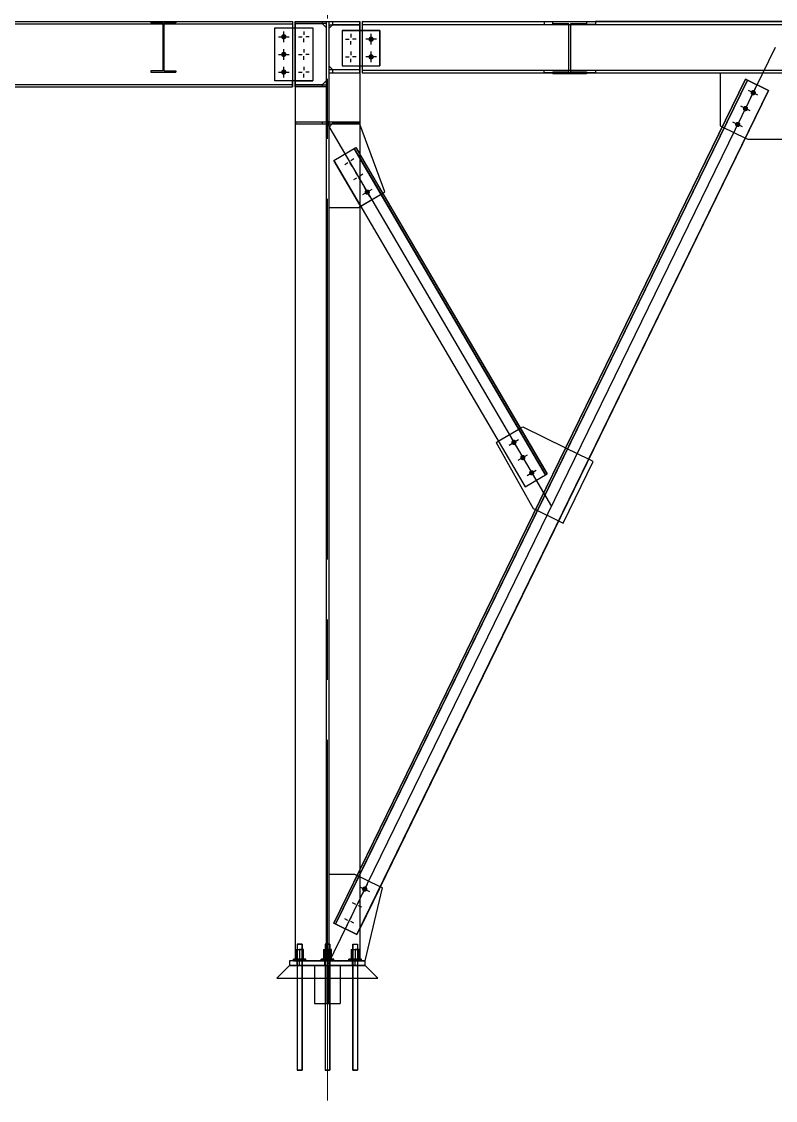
# Model space of a CAD drawing. Header units: metres. Extents: x 0 to 63075, y 0 to 44550.
# Drawn here: x 39879 to 42866, y 10661 to 14935 of the extents above; entities that cross this region are included whole.
import ezdxf

# ---------------------------------------------------------------- set-up
doc = ezdxf.new("R2010")
doc.units = ezdxf.units.M
doc.header["$LTSCALE"] = 75
doc.linetypes.add('CENTER2', pattern=[28.575, 19.05, -3.175, 3.175, -3.175])
for name, color, linetype in [('SC1', 7, 'CENTER2'), ('SDM', 7, 'Continuous'), ('SL1', 8, 'Continuous')]:
    doc.layers.add(name, color=color, linetype=linetype)

# ---------------------------------------------------------------- blocks, each defined once
blk = doc.blocks.new('A$C25e868c1')
at = {"layer": 'SL1'}
for points in [[(3912.6, 4096), (3912.7, 4097), (3913, 4098), (3913.3, 4099), (3913.7, 4099.9), (3914.3, 4100.8), (3914.9, 4101.7), (3915.6, 4102.4), (3916.3, 4103.1), (3917.2, 4103.7), (3918.1, 4104.3), (3919, 4104.7), (3920, 4105), (3921, 4105.3), (3922, 4105.4), (3923, 4105.5), (3924, 4105.4), (3925, 4105.3), (3926, 4105), (3927, 4104.7), (3927.9, 4104.3), (3928.8, 4103.7), (3929.7, 4103.1), (3930.4, 4102.4), (3931.1, 4101.7), (3931.7, 4100.8), (3932.3, 4099.9), (3932.7, 4099), (3933, 4098), (3933.3, 4097), (3933.4, 4096), (3933.5, 4095), (3933.4, 4094), (3933.3, 4093), (3933, 4092), (3932.7, 4091), (3932.3, 4090.1), (3931.7, 4089.2), (3931.1, 4088.3), (3930.4, 4087.6), (3929.7, 4086.9), (3928.8, 4086.3), (3927.9, 4085.7), (3927, 4085.3), (3926, 4085), (3925, 4084.7), (3924, 4084.6), (3923, 4084.5), (3922, 4084.6), (3921, 4084.7), (3920, 4085), (3919, 4085.3), (3918.1, 4085.7), (3917.2, 4086.3), (3916.3, 4086.9), (3915.6, 4087.6), (3914.9, 4088.3), (3914.3, 4089.2), (3913.7, 4090.1), (3913.3, 4091), (3913, 4092), (3912.7, 4093), (3912.6, 4094), (3912.5, 4095)], [(3566.6, 4086), (3566.7, 4087), (3567, 4088), (3567.3, 4089), (3567.7, 4089.9), (3568.3, 4090.8), (3568.9, 4091.7), (3569.6, 4092.4), (3570.3, 4093.1), (3571.2, 4093.7), (3572.1, 4094.3), (3573, 4094.7), (3574, 4095), (3575, 4095.3), (3576, 4095.4), (3577, 4095.5), (3578, 4095.4), (3579, 4095.3), (3580, 4095), (3581, 4094.7), (3581.9, 4094.3), (3582.8, 4093.7), (3583.7, 4093.1), (3584.4, 4092.4), (3585.1, 4091.7), (3585.7, 4090.8), (3586.3, 4089.9), (3586.7, 4089), (3587, 4088), (3587.3, 4087), (3587.4, 4086), (3587.5, 4085), (3587.4, 4084), (3587.3, 4083), (3587, 4082), (3586.7, 4081), (3586.3, 4080.1), (3585.7, 4079.2), (3585.1, 4078.3), (3584.4, 4077.6), (3583.7, 4076.9), (3582.8, 4076.3), (3581.9, 4075.7), (3581, 4075.3), (3580, 4075), (3579, 4074.7), (3578, 4074.6), (3577, 4074.5), (3576, 4074.6), (3575, 4074.7), (3574, 4075), (3573, 4075.3), (3572.1, 4075.7), (3571.2, 4076.3), (3570.3, 4076.9), (3569.6, 4077.6), (3568.9, 4078.3), (3568.3, 4079.2), (3567.7, 4080.1), (3567.3, 4081), (3567, 4082), (3566.7, 4083), (3566.6, 4084), (3566.5, 4085)], [(3566.6, 4016), (3566.7, 4017), (3567, 4018), (3567.3, 4019), (3567.7, 4019.9), (3568.3, 4020.8), (3568.9, 4021.7), (3569.6, 4022.4), (3570.3, 4023.1), (3571.2, 4023.7), (3572.1, 4024.3), (3573, 4024.7), (3574, 4025), (3575, 4025.3), (3576, 4025.4), (3577, 4025.5), (3578, 4025.4), (3579, 4025.3), (3580, 4025), (3581, 4024.7), (3581.9, 4024.3), (3582.8, 4023.7), (3583.7, 4023.1), (3584.4, 4022.4), (3585.1, 4021.7), (3585.7, 4020.8), (3586.3, 4019.9), (3586.7, 4019), (3587, 4018), (3587.3, 4017), (3587.4, 4016), (3587.5, 4015), (3587.4, 4014), (3587.3, 4013), (3587, 4012), (3586.7, 4011), (3586.3, 4010.1), (3585.7, 4009.2), (3585.1, 4008.3), (3584.4, 4007.6), (3583.7, 4006.9), (3582.8, 4006.3), (3581.9, 4005.7), (3581, 4005.3), (3580, 4005), (3579, 4004.7), (3578, 4004.6), (3577, 4004.5), (3576, 4004.6), (3575, 4004.7), (3574, 4005), (3573, 4005.3), (3572.1, 4005.7), (3571.2, 4006.3), (3570.3, 4006.9), (3569.6, 4007.6), (3568.9, 4008.3), (3568.3, 4009.2), (3567.7, 4010.1), (3567.3, 4011), (3567, 4012), (3566.7, 4013), (3566.6, 4014), (3566.5, 4015)], [(3912.6, 4026), (3912.7, 4027), (3913, 4028), (3913.3, 4029), (3913.7, 4029.9), (3914.3, 4030.8), (3914.9, 4031.7), (3915.6, 4032.4), (3916.3, 4033.1), (3917.2, 4033.7), (3918.1, 4034.3), (3919, 4034.7), (3920, 4035), (3921, 4035.3), (3922, 4035.4), (3923, 4035.5), (3924, 4035.4), (3925, 4035.3), (3926, 4035), (3927, 4034.7), (3927.9, 4034.3), (3928.8, 4033.7), (3929.7, 4033.1), (3930.4, 4032.4), (3931.1, 4031.7), (3931.7, 4030.8), (3932.3, 4029.9), (3932.7, 4029), (3933, 4028), (3933.3, 4027), (3933.4, 4026), (3933.5, 4025), (3933.4, 4024), (3933.3, 4023), (3933, 4022), (3932.7, 4021), (3932.3, 4020.1), (3931.7, 4019.2), (3931.1, 4018.3), (3930.4, 4017.6), (3929.7, 4016.9), (3928.8, 4016.3), (3927.9, 4015.7), (3927, 4015.3), (3926, 4015), (3925, 4014.7), (3924, 4014.6), (3923, 4014.5), (3922, 4014.6), (3921, 4014.7), (3920, 4015), (3919, 4015.3), (3918.1, 4015.7), (3917.2, 4016.3), (3916.3, 4016.9), (3915.6, 4017.6), (3914.9, 4018.3), (3914.3, 4019.2), (3913.7, 4020.1), (3913.3, 4021), (3913, 4022), (3912.7, 4023), (3912.6, 4024), (3912.5, 4025)], [(3912.6, 3956), (3912.7, 3957), (3913, 3958), (3913.3, 3959), (3913.7, 3959.9), (3914.3, 3960.8), (3914.9, 3961.7), (3915.6, 3962.4), (3916.3, 3963.1), (3917.2, 3963.7), (3918.1, 3964.3), (3919, 3964.7), (3920, 3965), (3921, 3965.3), (3922, 3965.4), (3923, 3965.5), (3924, 3965.4), (3925, 3965.3), (3926, 3965), (3927, 3964.7), (3927.9, 3964.3), (3928.8, 3963.7), (3929.7, 3963.1), (3930.4, 3962.4), (3931.1, 3961.7), (3931.7, 3960.8), (3932.3, 3959.9), (3932.7, 3959), (3933, 3958), (3933.3, 3957), (3933.4, 3956), (3933.5, 3955), (3933.4, 3954), (3933.3, 3953), (3933, 3952), (3932.7, 3951), (3932.3, 3950.1), (3931.7, 3949.2), (3931.1, 3948.3), (3930.4, 3947.6), (3929.7, 3946.9), (3928.8, 3946.3), (3927.9, 3945.7), (3927, 3945.3), (3926, 3945), (3925, 3944.7), (3924, 3944.6), (3923, 3944.5), (3922, 3944.6), (3921, 3944.7), (3920, 3945), (3919, 3945.3), (3918.1, 3945.7), (3917.2, 3946.3), (3916.3, 3946.9), (3915.6, 3947.6), (3914.9, 3948.3), (3914.3, 3949.2), (3913.7, 3950.1), (3913.3, 3951), (3913, 3952), (3912.7, 3953), (3912.6, 3954), (3912.5, 3955)], [(2053.1, 3869.5), (2052.8, 3870.5), (2052.6, 3871.5), (2052.5, 3872.5), (2052.5, 3873.6), (2052.6, 3874.6), (2052.8, 3875.6), (2053, 3876.6), (2053.4, 3877.6), (2053.9, 3878.5), (2054.5, 3879.3), (2055.1, 3880.1), (2055.8, 3880.9), (2056.6, 3881.5), (2057.5, 3882.1), (2058.4, 3882.6), (2059.3, 3883), (2060.3, 3883.3), (2061.3, 3883.5), (2062.3, 3883.7), (2063.4, 3883.7), (2064.4, 3883.6), (2065.4, 3883.4), (2066.4, 3883.1), (2067.3, 3882.7), (2068.3, 3882.3), (2069.1, 3881.7), (2069.9, 3881), (2070.7, 3880.3), (2071.3, 3879.5), (2071.9, 3878.7), (2072.4, 3877.8), (2072.8, 3876.8), (2073.1, 3875.9), (2073.3, 3874.8), (2073.4, 3873.8), (2073.5, 3872.8), (2073.4, 3871.8), (2073.2, 3870.8), (2072.9, 3869.8), (2072.5, 3868.8), (2072, 3867.9), (2071.5, 3867), (2070.8, 3866.2), (2070.1, 3865.5), (2069.3, 3864.8), (2068.5, 3864.2), (2067.6, 3863.7), (2066.6, 3863.3), (2065.6, 3863), (2064.6, 3862.8), (2063.6, 3862.7), (2062.6, 3862.7), (2061.6, 3862.8), (2060.5, 3863), (2059.6, 3863.3), (2058.6, 3863.6), (2057.7, 3864.1), (2056.8, 3864.7), (2056, 3865.3), (2055.3, 3866), (2054.6, 3866.8), (2054, 3867.7), (2053.5, 3868.6)], [(2083.8, 3806.6), (2083.5, 3807.6), (2083.3, 3808.6), (2083.2, 3809.6), (2083.2, 3810.7), (2083.3, 3811.7), (2083.4, 3812.7), (2083.7, 3813.7), (2084.1, 3814.6), (2084.6, 3815.6), (2085.2, 3816.4), (2085.8, 3817.2), (2086.5, 3818), (2087.3, 3818.6), (2088.2, 3819.2), (2089.1, 3819.7), (2090, 3820.1), (2091, 3820.4), (2092, 3820.6), (2093, 3820.8), (2094, 3820.8), (2095.1, 3820.7), (2096.1, 3820.5), (2097.1, 3820.2), (2098, 3819.8), (2098.9, 3819.3), (2099.8, 3818.8), (2100.6, 3818.1), (2101.4, 3817.4), (2102, 3816.6), (2102.6, 3815.8), (2103.1, 3814.9), (2103.5, 3813.9), (2103.8, 3812.9), (2104, 3811.9), (2104.1, 3810.9), (2104.2, 3809.9), (2104.1, 3808.9), (2103.9, 3807.8), (2103.6, 3806.9), (2103.2, 3805.9), (2102.7, 3805), (2102.2, 3804.1), (2101.5, 3803.3), (2100.8, 3802.6), (2100, 3801.9), (2099.2, 3801.3), (2098.3, 3800.8), (2097.3, 3800.4), (2096.3, 3800.1), (2095.3, 3799.9), (2094.3, 3799.8), (2093.3, 3799.8), (2092.2, 3799.9), (2091.2, 3800.1), (2090.2, 3800.3), (2089.3, 3800.7), (2088.4, 3801.2), (2087.5, 3801.8), (2086.7, 3802.4), (2086, 3803.1), (2085.3, 3803.9), (2084.7, 3804.8), (2084.2, 3805.7)], [(2114.5, 3743.7), (2114.2, 3744.7), (2114, 3745.7), (2113.9, 3746.7), (2113.9, 3747.7), (2113.9, 3748.8), (2114.1, 3749.8), (2114.4, 3750.8), (2114.8, 3751.7), (2115.3, 3752.6), (2115.8, 3753.5), (2116.5, 3754.3), (2117.2, 3755.1), (2118, 3755.7), (2118.8, 3756.3), (2119.7, 3756.8), (2120.7, 3757.2), (2121.7, 3757.5), (2122.7, 3757.7), (2123.7, 3757.8), (2124.7, 3757.8), (2125.8, 3757.8), (2126.8, 3757.6), (2127.8, 3757.3), (2128.7, 3756.9), (2129.6, 3756.4), (2130.5, 3755.9), (2131.3, 3755.2), (2132, 3754.5), (2132.7, 3753.7), (2133.3, 3752.9), (2133.8, 3752), (2134.2, 3751), (2134.5, 3750), (2134.7, 3749), (2134.8, 3748), (2134.8, 3747), (2134.8, 3745.9), (2134.6, 3744.9), (2134.3, 3743.9), (2133.9, 3743), (2133.4, 3742.1), (2132.9, 3741.2), (2132.2, 3740.4), (2131.5, 3739.7), (2130.7, 3739), (2129.9, 3738.4), (2129, 3737.9), (2128, 3737.5), (2127, 3737.2), (2126, 3737), (2125, 3736.9), (2124, 3736.9), (2122.9, 3737), (2121.9, 3737.1), (2120.9, 3737.4), (2120, 3737.8), (2119.1, 3738.3), (2118.2, 3738.8), (2117.4, 3739.5), (2116.7, 3740.2), (2116, 3741), (2115.4, 3741.9), (2114.9, 3742.8)], [(3583.8, 3485.4), (3584.4, 3486.2), (3585.1, 3486.9), (3585.9, 3487.6), (3586.8, 3488.2), (3587.7, 3488.7), (3588.6, 3489.1), (3589.6, 3489.4), (3590.6, 3489.6), (3591.6, 3489.7), (3592.7, 3489.7), (3593.7, 3489.6), (3594.7, 3489.4), (3595.7, 3489.1), (3596.7, 3488.8), (3597.6, 3488.3), (3598.4, 3487.7), (3599.2, 3487.1), (3600, 3486.4), (3600.6, 3485.6), (3601.2, 3484.7), (3601.7, 3483.8), (3602.1, 3482.9), (3602.4, 3481.9), (3602.6, 3480.9), (3602.7, 3479.8), (3602.7, 3478.8), (3602.7, 3477.8), (3602.5, 3476.8), (3602.2, 3475.8), (3601.8, 3474.8), (3601.3, 3473.9), (3600.8, 3473.1), (3600.1, 3472.3), (3599.4, 3471.5), (3598.6, 3470.9), (3597.7, 3470.3), (3596.8, 3469.8), (3595.9, 3469.4), (3594.9, 3469.1), (3593.9, 3468.9), (3592.9, 3468.7), (3591.8, 3468.7), (3590.8, 3468.8), (3589.8, 3469), (3588.8, 3469.3), (3587.9, 3469.7), (3586.9, 3470.2), (3586.1, 3470.7), (3585.3, 3471.4), (3584.5, 3472.1), (3583.9, 3472.9), (3583.3, 3473.7), (3582.8, 3474.6), (3582.4, 3475.6), (3582.1, 3476.6), (3581.9, 3477.6), (3581.8, 3478.6), (3581.8, 3479.6), (3581.9, 3480.7), (3582, 3481.7), (3582.3, 3482.7), (3582.7, 3483.6), (3583.2, 3484.5)], [(3019.8, 2481.9), (3019.1, 2481.1), (3018.4, 2480.3), (3017.6, 2479.7), (3016.7, 2479.1), (3015.8, 2478.6), (3014.9, 2478.2), (3013.9, 2477.9), (3012.9, 2477.7), (3011.9, 2477.6), (3010.8, 2477.5), (3009.8, 2477.6), (3008.8, 2477.8), (3007.8, 2478.1), (3006.9, 2478.5), (3005.9, 2479), (3005.1, 2479.5), (3004.3, 2480.2), (3003.5, 2480.9), (3002.9, 2481.7), (3002.3, 2482.5), (3001.8, 2483.5), (3001.4, 2484.4), (3001.1, 2485.4), (3000.9, 2486.4), (3000.8, 2487.4), (3000.8, 2488.4), (3000.9, 2489.5), (3001, 2490.5), (3001.3, 2491.5), (3001.7, 2492.4), (3002.2, 2493.3), (3002.8, 2494.2), (3003.4, 2495), (3004.1, 2495.7), (3004.9, 2496.4), (3005.8, 2497), (3006.7, 2497.5), (3007.6, 2497.9), (3008.6, 2498.2), (3009.6, 2498.4), (3010.6, 2498.5), (3011.7, 2498.5), (3012.7, 2498.4), (3013.7, 2498.2), (3014.7, 2498), (3015.7, 2497.6), (3016.6, 2497.1), (3017.4, 2496.5), (3018.2, 2495.9), (3019, 2495.2), (3019.6, 2494.4), (3020.2, 2493.5), (3020.7, 2492.6), (3021.1, 2491.7), (3021.4, 2490.7), (3021.6, 2489.7), (3021.7, 2488.7), (3021.7, 2487.6), (3021.7, 2486.6), (3021.5, 2485.6), (3021.2, 2484.6), (3020.8, 2483.6), (3020.3, 2482.7)], [(2984.4, 2421.5), (2983.7, 2420.7), (2983, 2419.9), (2982.2, 2419.3), (2981.3, 2418.7), (2980.4, 2418.2), (2979.5, 2417.8), (2978.5, 2417.5), (2977.5, 2417.3), (2976.5, 2417.2), (2975.4, 2417.2), (2974.4, 2417.2), (2973.4, 2417.4), (2972.4, 2417.7), (2971.5, 2418.1), (2970.5, 2418.6), (2969.7, 2419.1), (2968.9, 2419.8), (2968.1, 2420.5), (2967.5, 2421.3), (2966.9, 2422.2), (2966.4, 2423.1), (2966, 2424), (2965.7, 2425), (2965.5, 2426), (2965.4, 2427), (2965.4, 2428.1), (2965.5, 2429.1), (2965.6, 2430.1), (2965.9, 2431.1), (2966.3, 2432), (2966.8, 2433), (2967.4, 2433.8), (2968, 2434.6), (2968.7, 2435.4), (2969.5, 2436), (2970.4, 2436.6), (2971.3, 2437.1), (2972.2, 2437.5), (2973.2, 2437.8), (2974.2, 2438), (2975.2, 2438.1), (2976.3, 2438.1), (2977.3, 2438), (2978.3, 2437.9), (2979.3, 2437.6), (2980.3, 2437.2), (2981.2, 2436.7), (2982, 2436.1), (2982.8, 2435.5), (2983.6, 2434.8), (2984.2, 2434), (2984.8, 2433.1), (2985.3, 2432.2), (2985.7, 2431.3), (2986, 2430.3), (2986.2, 2429.3), (2986.3, 2428.3), (2986.4, 2427.2), (2986.3, 2426.2), (2986.1, 2425.2), (2985.8, 2424.2), (2985.4, 2423.2), (2984.9, 2422.3)], [(2949, 2361.1), (2948.3, 2360.3), (2947.6, 2359.5), (2946.8, 2358.9), (2945.9, 2358.3), (2945, 2357.8), (2944.1, 2357.4), (2943.1, 2357.1), (2942.1, 2356.9), (2941.1, 2356.8), (2940, 2356.8), (2939, 2356.9), (2938, 2357), (2937, 2357.3), (2936.1, 2357.7), (2935.2, 2358.2), (2934.3, 2358.8), (2933.5, 2359.4), (2932.8, 2360.1), (2932.1, 2360.9), (2931.5, 2361.8), (2931, 2362.7), (2930.6, 2363.6), (2930.3, 2364.6), (2930.1, 2365.6), (2930, 2366.6), (2930, 2367.7), (2930.1, 2368.7), (2930.3, 2369.7), (2930.5, 2370.7), (2930.9, 2371.7), (2931.4, 2372.6), (2932, 2373.4), (2932.6, 2374.2), (2933.3, 2375), (2934.1, 2375.6), (2935, 2376.2), (2935.9, 2376.7), (2936.8, 2377.1), (2937.8, 2377.4), (2938.8, 2377.6), (2939.8, 2377.7), (2940.9, 2377.7), (2941.9, 2377.7), (2942.9, 2377.5), (2943.9, 2377.2), (2944.9, 2376.8), (2945.8, 2376.3), (2946.6, 2375.7), (2947.4, 2375.1), (2948.2, 2374.4), (2948.8, 2373.6), (2949.4, 2372.7), (2949.9, 2371.8), (2950.3, 2370.9), (2950.6, 2369.9), (2950.8, 2368.9), (2950.9, 2367.9), (2951, 2366.8), (2950.9, 2365.8), (2950.7, 2364.8), (2950.4, 2363.8), (2950, 2362.9), (2949.5, 2361.9)], [(3612, 721.7), (3612.3, 720.7), (3612.6, 719.7), (3612.7, 718.6), (3612.7, 717.6), (3612.6, 716.6), (3612.4, 715.6), (3612.1, 714.6), (3611.7, 713.6), (3611.3, 712.7), (3610.7, 711.8), (3610, 711), (3609.3, 710.3), (3608.5, 709.6), (3607.7, 709.1), (3606.8, 708.6), (3605.8, 708.2), (3604.9, 707.8), (3603.9, 707.6), (3602.8, 707.5), (3601.8, 707.5), (3600.8, 707.6), (3599.8, 707.8), (3598.8, 708.1), (3597.8, 708.5), (3596.9, 708.9), (3596, 709.5), (3595.2, 710.1), (3594.5, 710.9), (3593.8, 711.6), (3593.2, 712.5), (3592.7, 713.4), (3592.3, 714.3), (3592, 715.3), (3591.8, 716.3), (3591.7, 717.4), (3591.7, 718.4), (3591.8, 719.4), (3592, 720.4), (3592.3, 721.4), (3592.6, 722.4), (3593.1, 723.3), (3593.7, 724.2), (3594.3, 725), (3595, 725.7), (3595.8, 726.4), (3596.7, 726.9), (3597.6, 727.4), (3598.5, 727.8), (3599.5, 728.2), (3600.5, 728.4), (3601.5, 728.5), (3602.6, 728.5), (3603.6, 728.4), (3604.6, 728.2), (3605.6, 727.9), (3606.6, 727.5), (3607.5, 727.1), (3608.3, 726.5), (3609.1, 725.9), (3609.9, 725.1), (3610.5, 724.4), (3611.1, 723.5), (3611.6, 722.6)]]:
    blk.add_hatch(color=256, dxfattribs=at).paths.add_polyline_path(points, flags=17)
for p, q in [((3612, 4155), (338, 4155)), ((338, 4155), (2688.5, 4155)), ((2891.5, 4155), (2688.5, 4155)), ((2688.5, 4155), (2688.5, 4144)), ((2856.5, 4155), (2723.5, 4155)), ((2723.5, 4155), (2723.5, 4146.6)), ((2723.5, 4146.6), (2787.1, 4146.6)), ((2787.1, 4146.6), (2787.1, 3956.4)), ((2792.9, 3956.4), (2792.9, 4146.6)), ((2792.9, 4146.6), (2856.5, 4146.6)), ((2856.5, 4146.6), (2856.5, 4155)), ((2891.5, 4155), (2891.5, 4144)), ((3612, 4155), (3612, 4120)), ((3744.7, 4155), (3622, 4155)), ((3622, 4142.5), (3622, 4155)), ((3878, 4155), (3622, 4155)), ((3622, 4155), (3622, 440.3)), ((3729.7, 4155), (3729.7, 4142.5)), ((3744.7, 4155), (3744.7, 4142.5)), ((3744.7, 4155), (3744.7, 434)), ((3878, 4155), (3755.2, 4155)), ((3755.2, 4155), (3755.2, 4147)), ((3755.2, 4155), (3755.2, 434)), ((3770.2, 4147), (3755.2, 4132)), ((3755.2, 4147), (3878, 4147)), ((3770.2, 4155), (3770.2, 4147)), ((3878, 4147), (3770.2, 4147)), ((3878, 4147), (3878, 4155)), ((3878, 4155), (3878, 440.3)), ((3878, 3905), (3878, 4147)), ((3888, 4155), (3888, 4130)), ((10112, 4155), (3888, 4155)), ((4450, 4155), (4350, 4155)), ((4350, 4155), (4350, 4149.8)), ((4350, 4149.8), (4397.9, 4149.8)), ((4397.9, 4149.8), (4397.9, 3960.2)), ((4450, 4149.8), (4402.2, 4149.8)), ((4402.2, 4149.8), (4402.2, 3960.2)), ((4450, 4155), (4450, 4149.8)), ((2688.5, 4144), (338, 4144)), ((2891.5, 4144), (2688.5, 4144)), ((2688.5, 4144), (2786.4, 4144)), ((2786.4, 4144), (2786.4, 3963)), ((2891.5, 4144), (2793.6, 4144)), ((2793.6, 3963), (2793.6, 4144)), ((3612, 4144), (2891.5, 4144)), ((3542, 3980), (3542, 4120)), ((3542, 4120), (3692, 4120)), ((3622, 4120), (3542, 4120)), ((3542, 4120), (3542, 3980)), ((3577, 4064), (3577, 4106)), ((3612, 4120), (3612, 3963)), ((3622, 3964.5), (3622, 4142.5)), ((3622, 4142.5), (3729.7, 4142.5)), ((3744.7, 4142.5), (3622, 4142.5)), ((3692, 4120), (3622, 4120)), ((3657, 4106), (3657, 4092)), ((3692, 4120), (3692, 3980)), ((3692, 4120), (3692, 3980)), ((3729.7, 4142.5), (3744.7, 4127.5)), ((3744.7, 4127.5), (3744.7, 3979.5)), ((3755.2, 4132), (3755.2, 3920)), ((3808, 4130), (3808, 3920)), ((3958, 4130), (3808, 4130)), ((3808, 4130), (3808, 3920)), ((3878, 4130), (3808, 4130)), ((3843, 4116), (3843, 4102)), ((3958, 4130), (3878, 4130)), ((4397.9, 4145.9), (3888, 4145.9)), ((3888, 4130), (3888, 3897)), ((3923, 4074), (3923, 4116)), ((3958, 3920), (3958, 4130)), ((3958, 3920), (3958, 4130)), ((4402.2, 4145.9), (4397.9, 4145.9)), ((5047.9, 4145.9), (4402.2, 4145.9)), ((3556, 4085), (3598, 4085)), ((3636, 4085), (3650, 4085)), ((3657, 4064), (3657, 4078)), ((3678, 4085), (3664, 4085)), ((3822, 4095), (3836, 4095)), ((3843, 4074), (3843, 4088)), ((3864, 4095), (3850, 4095)), ((3944, 4095), (3902, 4095)), ((3750, 415), (1975, 4053.5)), ((3577, 3994), (3577, 4036)), ((3657, 4036), (3657, 4022)), ((3822, 4025), (3836, 4025)), ((3843, 4046), (3843, 4032)), ((3843, 4004), (3843, 4018)), ((3864, 4025), (3850, 4025)), ((3944, 4025), (3902, 4025)), ((3923, 4004), (3923, 4046)), ((3692, 3980), (3542, 3980)), ((3622, 3980), (3542, 3980)), ((3556, 4015), (3598, 4015)), ((3612, 3980), (3612, 3952)), ((3692, 3980), (3622, 3980)), ((3636, 4015), (3650, 4015)), ((3657, 3994), (3657, 4008)), ((3678, 4015), (3664, 4015)), ((3744.7, 3979.5), (3729.7, 3964.5)), ((3843, 3976), (3843, 3962)), ((3923, 3934), (3923, 3976)), ((2688.5, 3963), (338, 3963)), ((2688.5, 3952), (338, 3952)), ((2194.5, 3952), (1755.5, 3952)), ((2194.5, 3952), (2194.5, 3742.6)), ((2891.5, 3963), (2688.5, 3963)), ((2786.4, 3963), (2688.5, 3963)), ((2688.5, 3963), (2688.5, 3952)), ((2891.5, 3952), (2688.5, 3952)), ((2688.5, 3952), (2891.5, 3952)), ((2787.1, 3956.4), (2723.5, 3956.4)), ((2723.5, 3956.4), (2723.5, 3952)), ((2723.5, 3952), (2723.5, 3948)), ((2723.5, 3948), (2856.5, 3948)), ((2856.5, 3956.4), (2792.9, 3956.4)), ((2891.5, 3963), (2793.6, 3963)), ((2856.5, 3956.4), (2856.5, 3952)), ((2856.5, 3952), (2856.5, 3948)), ((3612, 3963), (2891.5, 3963)), ((2891.5, 3952), (2891.5, 3963)), ((3612, 3952), (2891.5, 3952)), ((3729.7, 3964.5), (3622, 3964.5)), ((3744.7, 3964.5), (3622, 3964.5)), ((3622, 3952), (3622, 3964.5)), ((3744.7, 3952), (3622, 3952)), ((3729.7, 3964.5), (3729.7, 3952)), ((3744.7, 3964.5), (3744.7, 3952)), ((3744.7, 3936.9), (3744.7, 3591.2)), ((3822, 3955), (3836, 3955)), ((3843, 3934), (3843, 3948)), ((3864, 3955), (3850, 3955)), ((3944, 3955), (3902, 3955)), ((4397.9, 3960.2), (4350, 3960.2)), ((4350, 3960.2), (4350, 3955)), ((4450, 3955), (4350, 3955)), ((4402.2, 3960.2), (4450, 3960.2)), ((4450, 3960.2), (4450, 3955)), ((2001.8, 3882.3), (2093.5, 3927)), ((2093.5, 3927), (2001.8, 3882.3)), ((2072.2, 3854.3), (2053.8, 3892.1)), ((3717.6, 579.6), (2086.3, 3923.5)), ((2086.3, 3923.5), (3622, 775.6)), ((3724.7, 583.1), (2093.5, 3927)), ((2093.5, 3927), (3622, 793.7)), ((3755.2, 3920), (3770.2, 3905)), ((3878, 3905), (3755.2, 3905)), ((3755.2, 3905), (3755.2, 3897)), ((3755.2, 3897), (3878, 3897)), ((3770.2, 3905), (3878, 3905)), ((3770.2, 3905), (3770.2, 3897)), ((3808, 3920), (3958, 3920)), ((3878, 3920), (3808, 3920)), ((3878, 3920), (3958, 3920)), ((3878, 3897), (3878, 3905)), ((3888, 3897), (3888, 3920)), ((10112, 3906.1), (3888, 3906.1)), ((10112, 3897), (3888, 3897)), ((3633.1, 538.4), (2001.8, 3882.3)), ((2001.8, 3882.3), (3622, 561.1)), ((2044.1, 3864), (2081.8, 3882.4)), ((2074.8, 3801.1), (2112.5, 3819.5)), ((2102.9, 3791.4), (2084.5, 3829.1)), ((2133.6, 3728.5), (2115.1, 3766.2)), ((2185.5, 3738.3), (2093.9, 3693.5)), ((2105.5, 3738.1), (2143.2, 3756.6)), ((2194.5, 3742.6), (2185.5, 3738.3)), ((3750, 3748.3), (2862.5, 2234.3)), ((3521.9, 3479.9), (3622, 3748.8)), ((3622, 3748.8), (3622.7, 3750.8)), ((3622.7, 3750.8), (3729.7, 3750.8)), ((3744.7, 3757.8), (3624.7, 3757.8)), ((3624.7, 3757.8), (3624.7, 3748.3)), ((3624.7, 3748.3), (3744.7, 3748.3)), ((3823, 3757.4), (3677, 3757.4)), ((3729.7, 3757.8), (3729.7, 3748.3)), ((3729.7, 3750.8), (3744.7, 3735.8)), ((3744.7, 3748.3), (3744.7, 3757.8)), ((3746.9, 3757.8), (3753, 3757.8)), ((3875.2, 3757.8), (3755.2, 3757.8)), ((3755.2, 3757.8), (3755.2, 3748.3)), ((3755.2, 3748.3), (3875.2, 3748.3)), ((3770.2, 3757.8), (3770.2, 3748.3)), ((3875.2, 3748.3), (3875.2, 3757.8)), ((2084.9, 3689.2), (1865.1, 3689.2)), ((2093.9, 3693.5), (2084.9, 3689.2)), ((3636.8, 3656), (2878.8, 2362.8)), ((2885.6, 2358.8), (3643.6, 3652)), ((3636.8, 3656), (3622, 3630.8)), ((3643.6, 3652), (3622, 3615.1)), ((3724.7, 3604.4), (3636.8, 3656)), ((3724.7, 3604.4), (3636.8, 3656)), ((2878.8, 2362.8), (3622, 3630.8)), ((3622, 3615.1), (2885.6, 2358.8)), ((3724.7, 3604.4), (2966.8, 2311.3)), ((3622, 3429.1), (3724.7, 3604.4)), ((3644.9, 3610.6), (3657, 3603.6)), ((3652.4, 3581.9), (3659.5, 3594)), ((3681.2, 3589.4), (3669.1, 3596.5)), ((3609.5, 3550.2), (3621.6, 3543.2)), ((3638.3, 3557.7), (3631.2, 3545.7)), ((3617, 3521.5), (3624.1, 3533.6)), ((3645.8, 3529), (3633.7, 3536.1)), ((3530.6, 3474.8), (3521.9, 3479.9)), ((3627.2, 3418.2), (3530.6, 3474.8)), ((3618.6, 3423.2), (3530.6, 3474.8)), ((3574.1, 3489.8), (3610.4, 3468.6)), ((3581.6, 3461.1), (3602.9, 3497.3)), ((3622, 3429.1), (2966.8, 2311.3)), ((3622, 3421.2), (3618.6, 3423.2)), ((3744.7, 3418.2), (3627.2, 3418.2)), ((2976.3, 2549.1), (2806.2, 2466.1)), ((2985, 2544), (2976.3, 2549.1)), ((3073, 2492.4), (2985, 2544)), ((3081.6, 2487.4), (2934.6, 2225.6)), ((3029.4, 2477.4), (2993.1, 2498.7)), ((3021.9, 2506.2), (3000.6, 2469.9)), ((3081.6, 2487.4), (3073, 2492.4)), ((2806.2, 2466.1), (2714.5, 2421.3)), ((2994, 2417), (2957.7, 2438.3)), ((2986.5, 2445.8), (2965.2, 2409.5)), ((2696.5, 2412.6), (2714.5, 2421.3)), ((2815.9, 2167.8), (2696.5, 2412.6)), ((2966.8, 2311.3), (2878.8, 2362.8)), ((2966.8, 2311.3), (2878.8, 2362.8)), ((2958.6, 2356.6), (2922.3, 2377.9)), ((2934.6, 2225.6), (2925.6, 2221.3)), ((2925.6, 2221.3), (2833.9, 2176.5)), ((2833.9, 2176.5), (2815.9, 2167.8)), ((3541, 727.1), (3641.7, 776.2)), ((3622, 793.7), (3724.7, 583.1)), ((3622, 775.6), (3717.6, 579.6)), ((3641.7, 776.2), (3744.7, 776.2)), ((3744.7, 776.2), (3744.7, 449)), ((3532, 722.7), (3541, 727.1)), ((3621.1, 727.2), (3583.3, 708.8)), ((3593, 736.9), (3611.4, 699.1)), ((3599.8, 434), (3532, 722.7)), ((3614, 645.9), (3626.6, 652)), ((3623.7, 674), (3629.8, 661.4)), ((3642.1, 636.2), (3636, 648.8)), ((3651.8, 664.3), (3639.2, 658.2)), ((3654.4, 611), (3660.5, 598.5)), ((3682.4, 601.4), (3669.9, 595.2)), ((3633.1, 538.4), (3622, 561.1)), ((3633.1, 538.4), (3724.7, 583.1)), ((3724.7, 583.1), (3633.1, 538.4)), ((3644.7, 583), (3657.3, 589.1)), ((3672.8, 573.3), (3666.6, 585.9)), ((3655.8, 478.3), (3624.2, 478.3)), ((3624.2, 478.3), (3640, 478.3)), ((3624.2, 440.3), (3624.2, 478.3)), ((3655.8, 478.3), (3624.2, 478.3)), ((3624.2, 440.3), (3624.2, 478.3)), ((3630.1, 478.3), (3630.1, 440.3)), ((3630.1, 478.3), (3630.1, 440.3)), ((3630.5, 500), (3630.5, 478.3)), ((3649.5, 500), (3630.5, 500)), ((3630.5, 500), (3630.5, 0)), ((3649.5, 500), (3630.5, 500)), ((3630.5, 478.3), (3630.5, 365)), ((3640, 478.3), (3640, 440.3)), ((3640, 478.3), (3640, 440.3)), ((3649.5, 500), (3649.5, 478.3)), ((3649.5, 0), (3649.5, 500)), ((3649.5, 478.3), (3649.5, 365)), ((3649.9, 478.3), (3649.9, 440.3)), ((3649.9, 478.3), (3649.9, 440.3)), ((3655.8, 478.3), (3655.8, 440.3)), ((3655.8, 478.3), (3655.8, 440.3)), ((3765.8, 478.3), (3734.2, 478.3)), ((3734.2, 478.3), (3750, 478.3)), ((3734.2, 440.3), (3734.2, 478.3)), ((3765.8, 478.3), (3734.2, 478.3)), ((3734.2, 440.3), (3734.2, 478.3)), ((3740.1, 478.3), (3740.1, 440.3)), ((3740.1, 478.3), (3740.1, 440.3)), ((3740.5, 0), (3740.5, 500)), ((3740.5, 500), (3759.5, 500)), ((3740.5, 500), (3740.5, 478.3)), ((3759.5, 500), (3740.5, 500)), ((3740.5, 478.3), (3740.5, 365)), ((3750, 478.3), (3750, 440.3)), ((3750, 478.3), (3750, 440.3)), ((3759.5, 500), (3759.5, 0)), ((3759.5, 500), (3759.5, 478.3)), ((3759.5, 478.3), (3759.5, 365)), ((3759.9, 478.3), (3759.9, 440.3)), ((3759.9, 478.3), (3759.9, 440.3)), ((3765.8, 478.3), (3765.8, 440.3)), ((3765.8, 478.3), (3765.8, 440.3)), ((3875.8, 478.3), (3844.2, 478.3)), ((3844.2, 440.3), (3844.2, 478.3)), ((3875.8, 478.3), (3844.2, 478.3)), ((3844.2, 478.3), (3860, 478.3)), ((3844.2, 440.3), (3844.2, 478.3)), ((3850.1, 478.3), (3850.1, 440.3)), ((3850.1, 478.3), (3850.1, 440.3)), ((3850.5, 0), (3850.5, 500)), ((3850.5, 500), (3869.5, 500)), ((3850.5, 500), (3850.5, 478.3)), ((3869.5, 500), (3850.5, 500)), ((3850.5, 478.3), (3850.5, 365)), ((3860, 478.3), (3860, 440.3)), ((3860, 478.3), (3860, 440.3)), ((3869.5, 500), (3869.5, 0)), ((3869.5, 500), (3869.5, 478.3)), ((3869.5, 478.3), (3869.5, 365)), ((3869.9, 478.3), (3869.9, 440.3)), ((3869.9, 478.3), (3869.9, 440.3)), ((3875.8, 478.3), (3875.8, 440.3)), ((3875.8, 478.3), (3875.8, 440.3)), ((3600, 434), (3599.8, 434)), ((3600, 434), (3900, 434)), ((3600, 415), (3600, 434)), ((3729.7, 434), (3600, 434)), ((3615, 434), (3615, 440.3)), ((3615, 440.3), (3665, 440.3)), ((3615, 434), (3615, 440.3)), ((3665, 440.3), (3615, 440.3)), ((3665, 434), (3615, 434)), ((3665, 434), (3615, 434)), ((3622, 440.3), (3622, 434)), ((3878, 434), (3622, 434)), ((3655.8, 440.3), (3624.2, 440.3)), ((3655.8, 440.3), (3624.2, 440.3)), ((3629.9, 434), (3629.9, 440.3)), ((3629.9, 434), (3629.9, 440.3)), ((3629.9, 415), (3629.9, 434)), ((3629.9, 415), (3629.9, 434)), ((3630.1, 440.3), (3631.1, 440.3)), ((3631.1, 440.3), (3630.1, 440.3)), ((3630.1, 440.3), (3631.1, 440.3)), ((3631.1, 440.3), (3630.1, 440.3)), ((3640, 434), (3640, 440.3)), ((3640, 434), (3640, 440.3)), ((3640, 415), (3640, 434)), ((3640, 415), (3640, 434)), ((3649.9, 440.3), (3648.9, 440.3)), ((3648.9, 440.3), (3649.7, 440.3)), ((3649.9, 440.3), (3648.9, 440.3)), ((3648.9, 440.3), (3649.9, 440.3)), ((3649.7, 440.3), (3649.9, 440.3)), ((3650.1, 434), (3650.1, 440.3)), ((3650.1, 434), (3650.1, 440.3)), ((3650.1, 415), (3650.1, 434)), ((3650.1, 415), (3650.1, 434)), ((3665, 440.3), (3665, 434)), ((3665, 434), (3665, 440.3)), ((3725, 434), (3725, 440.3)), ((3775, 440.3), (3725, 440.3)), ((3725, 434), (3725, 440.3)), ((3725, 440.3), (3775, 440.3)), ((3775, 434), (3725, 434)), ((3775, 434), (3725, 434)), ((3744.7, 449), (3729.7, 434)), ((3765.8, 440.3), (3734.2, 440.3)), ((3765.8, 440.3), (3734.2, 440.3)), ((3739.9, 434), (3739.9, 440.3)), ((3739.9, 434), (3739.9, 440.3)), ((3739.9, 415), (3739.9, 434)), ((3739.9, 415), (3739.9, 434)), ((3740.1, 440.3), (3741.1, 440.3)), ((3741.1, 440.3), (3740.1, 440.3)), ((3740.1, 440.3), (3741.1, 440.3)), ((3741.1, 440.3), (3740.1, 440.3)), ((3750, 434), (3750, 440.3)), ((3750, 434), (3750, 440.3)), ((3750, 415), (3750, 434)), ((3750, 415), (3750, 434)), ((3759.9, 440.3), (3758.9, 440.3)), ((3758.9, 440.3), (3759.7, 440.3)), ((3759.9, 440.3), (3758.9, 440.3)), ((3758.9, 440.3), (3759.9, 440.3)), ((3759.7, 440.3), (3759.9, 440.3)), ((3760.1, 434), (3760.1, 440.3)), ((3760.1, 434), (3760.1, 440.3)), ((3760.1, 415), (3760.1, 434)), ((3760.1, 415), (3760.1, 434)), ((3775, 434), (3775, 440.3)), ((3775, 440.3), (3775, 434)), ((3835, 434), (3835, 440.3)), ((3835, 440.3), (3885, 440.3)), ((3835, 434), (3835, 440.3)), ((3885, 440.3), (3835, 440.3)), ((3885, 434), (3835, 434)), ((3885, 434), (3835, 434)), ((3875.8, 440.3), (3844.2, 440.3)), ((3875.8, 440.3), (3844.2, 440.3)), ((3849.9, 434), (3849.9, 440.3)), ((3849.9, 434), (3849.9, 440.3)), ((3849.9, 415), (3849.9, 434)), ((3849.9, 415), (3849.9, 434)), ((3850.1, 440.3), (3851.1, 440.3)), ((3851.1, 440.3), (3850.1, 440.3)), ((3850.1, 440.3), (3851.1, 440.3)), ((3851.1, 440.3), (3850.1, 440.3)), ((3860, 434), (3860, 440.3)), ((3860, 434), (3860, 440.3)), ((3860, 415), (3860, 434)), ((3860, 415), (3860, 434)), ((3869.9, 440.3), (3868.9, 440.3)), ((3868.9, 440.3), (3869.9, 440.3)), ((3869.9, 440.3), (3868.9, 440.3)), ((3868.9, 440.3), (3869.7, 440.3)), ((3869.7, 440.3), (3869.9, 440.3)), ((3870.1, 434), (3870.1, 440.3)), ((3870.1, 434), (3870.1, 440.3)), ((3870.1, 415), (3870.1, 434)), ((3870.1, 415), (3870.1, 434)), ((3878, 440.3), (3878, 434)), ((3885, 440.3), (3885, 434)), ((3885, 434), (3885, 440.3)), ((3900, 434), (3900, 415)), ((3550, 365), (3600, 415)), ((3900, 415), (3600, 415)), ((3600, 415), (3900, 415)), ((3699, 415), (3801, 415)), ((3699, 415), (3699, 365)), ((3747.1, 415), (3747.1, 265)), ((3752.9, 415), (3752.9, 265)), ((3801, 415), (3801, 265)), ((3900, 415), (3950, 365)), ((3950, 365), (3550, 365)), ((3630.5, 365), (3630.5, 0)), ((3649.5, 365), (3649.5, 0)), ((3699, 365), (3699, 265)), ((3740.5, 365), (3740.5, 0)), ((3759.5, 365), (3759.5, 0)), ((3801, 365), (3801, 265)), ((3850.5, 365), (3850.5, 0)), ((3869.5, 365), (3869.5, 0)), ((3740.5, 265), (3699, 265)), ((3759.5, 265), (3740.5, 265)), ((3801, 265), (3759.5, 265)), ((3649.5, 0), (3630.5, 0)), ((3630.5, 0), (3649.5, 0)), ((3631.8, 0), (3648.2, 0)), ((3740.5, 0), (3759.5, 0)), ((3758.2, 0), (3740.5, 0)), ((3759.5, 0), (3758.2, 0)), ((3850.5, 0), (3869.5, 0)), ((3868.2, 0), (3850.5, 0)), ((3869.5, 0), (3868.2, 0))]:
    blk.add_line(p, q, dxfattribs=at)

msp = doc.modelspace()

# ---------------------------------------------------------------- linework, layer by layer
at = {"layer": 'SC1', "lineweight": 0}
msp.add_line((41090.9, 10661), (41090.9, 22305.8), dxfattribs=at)

# ---------------------------------------------------------------- block references
at = {"layer": 'SDM', "xscale": -1}
msp.add_blockref('A$C25e868c1', (44840.9, 10780.3), dxfattribs=at)

doc.saveas('drawing.dxf')
